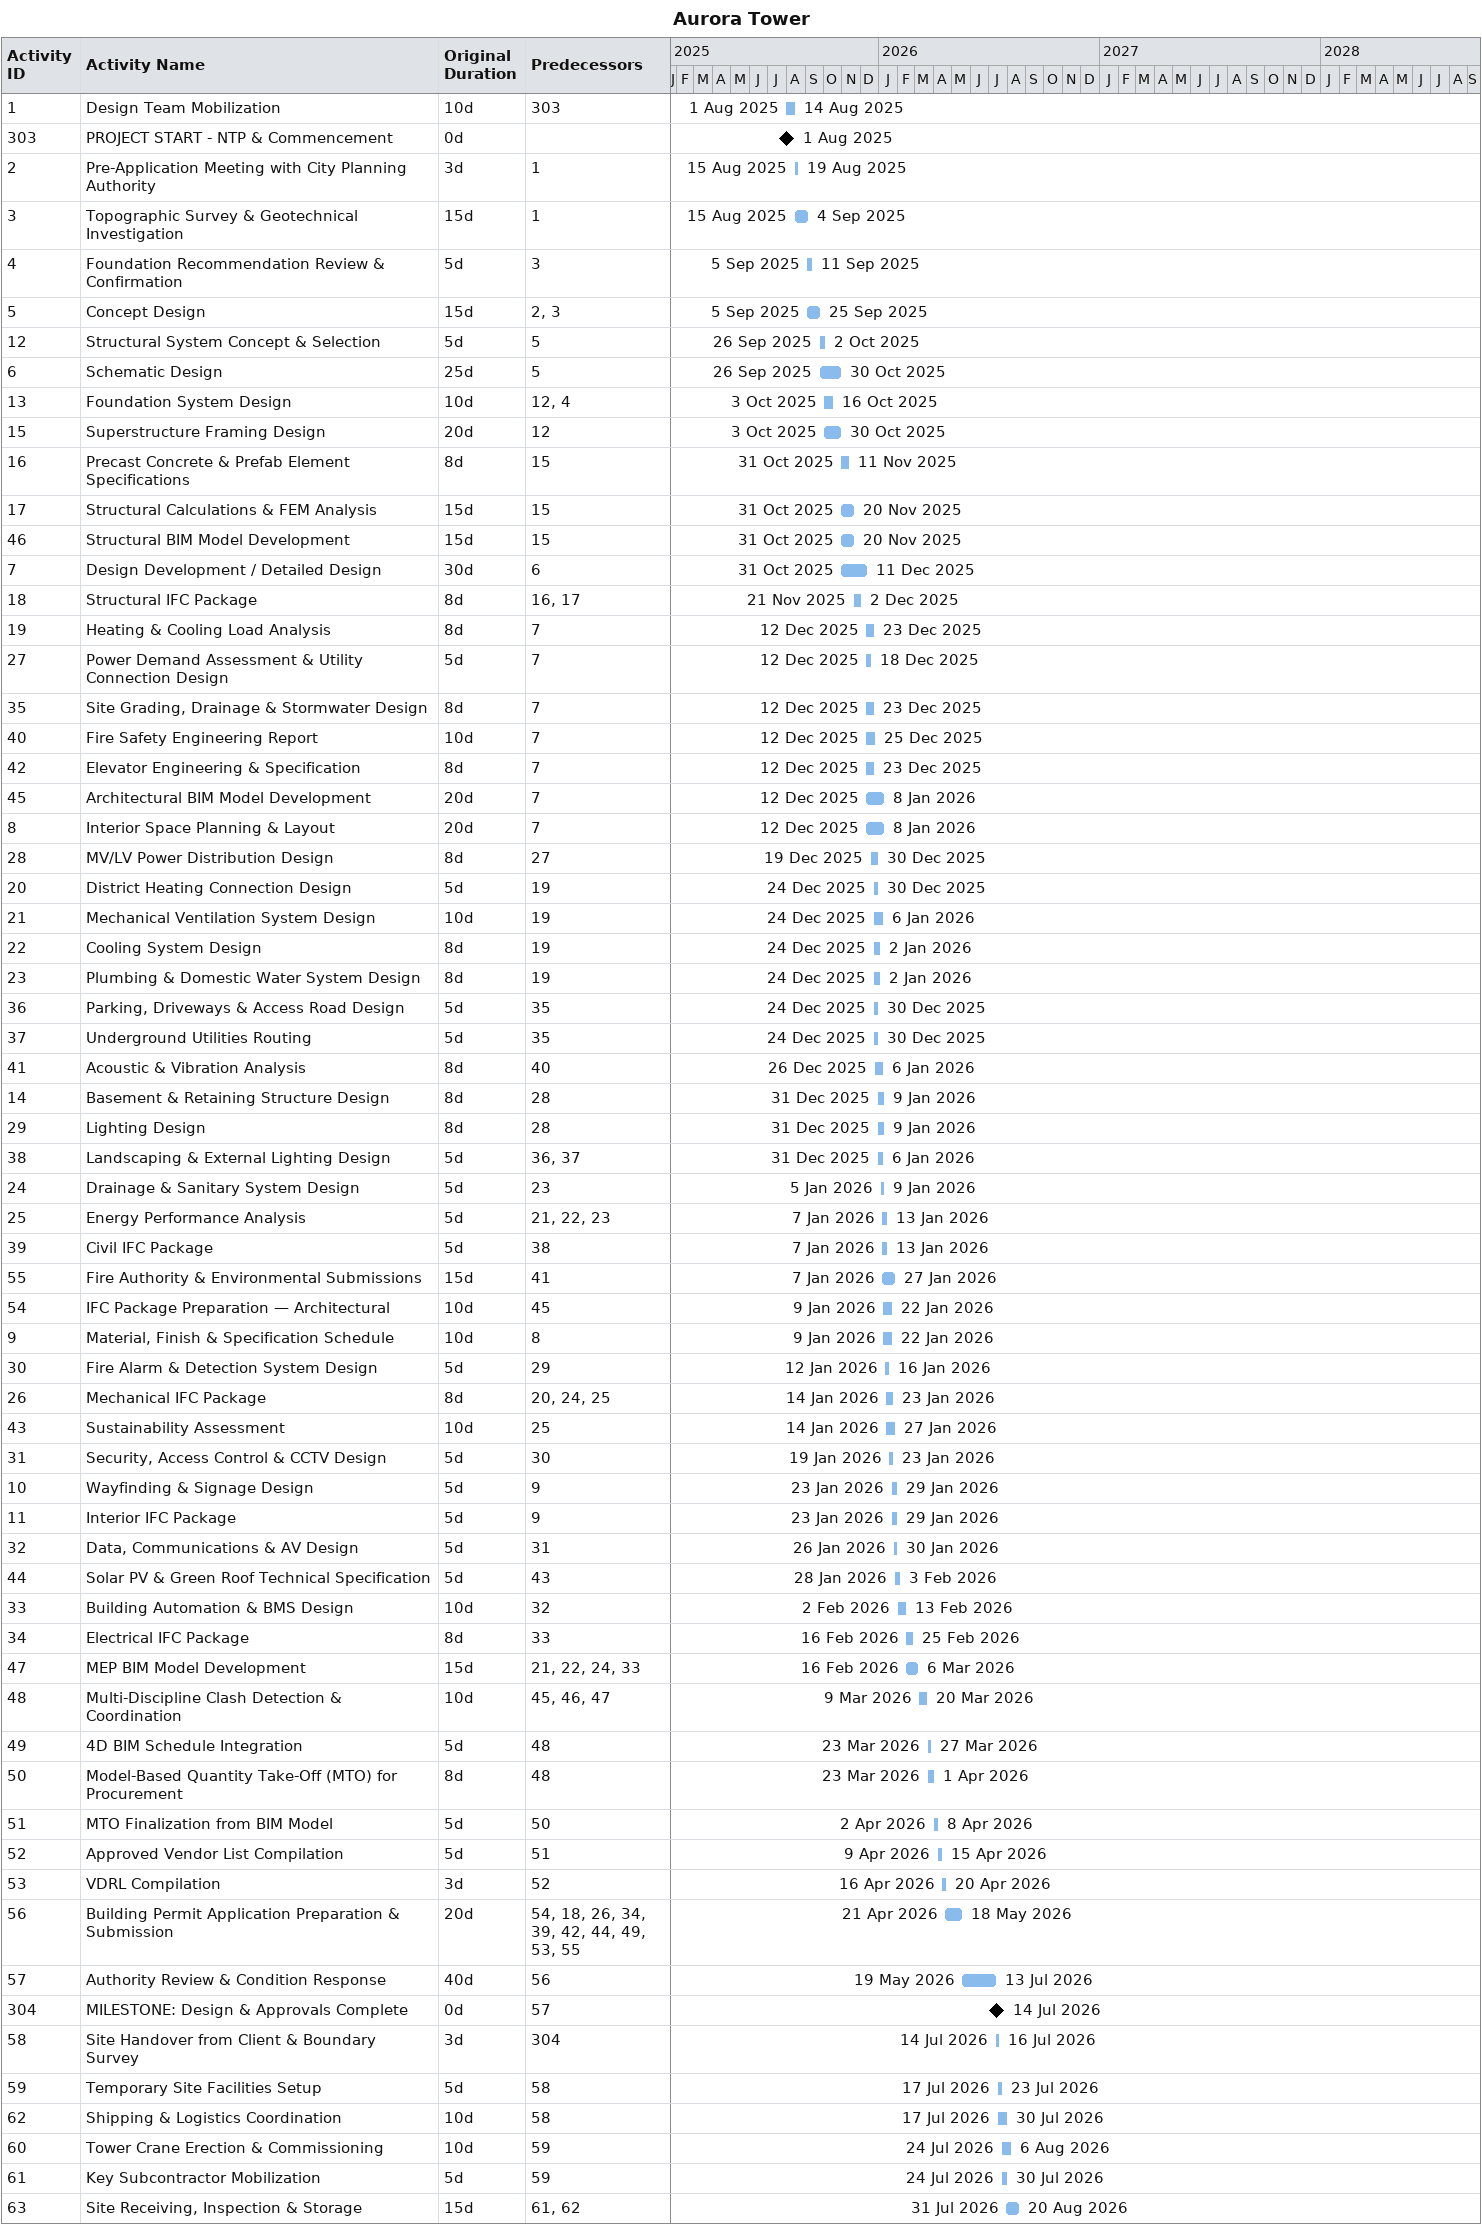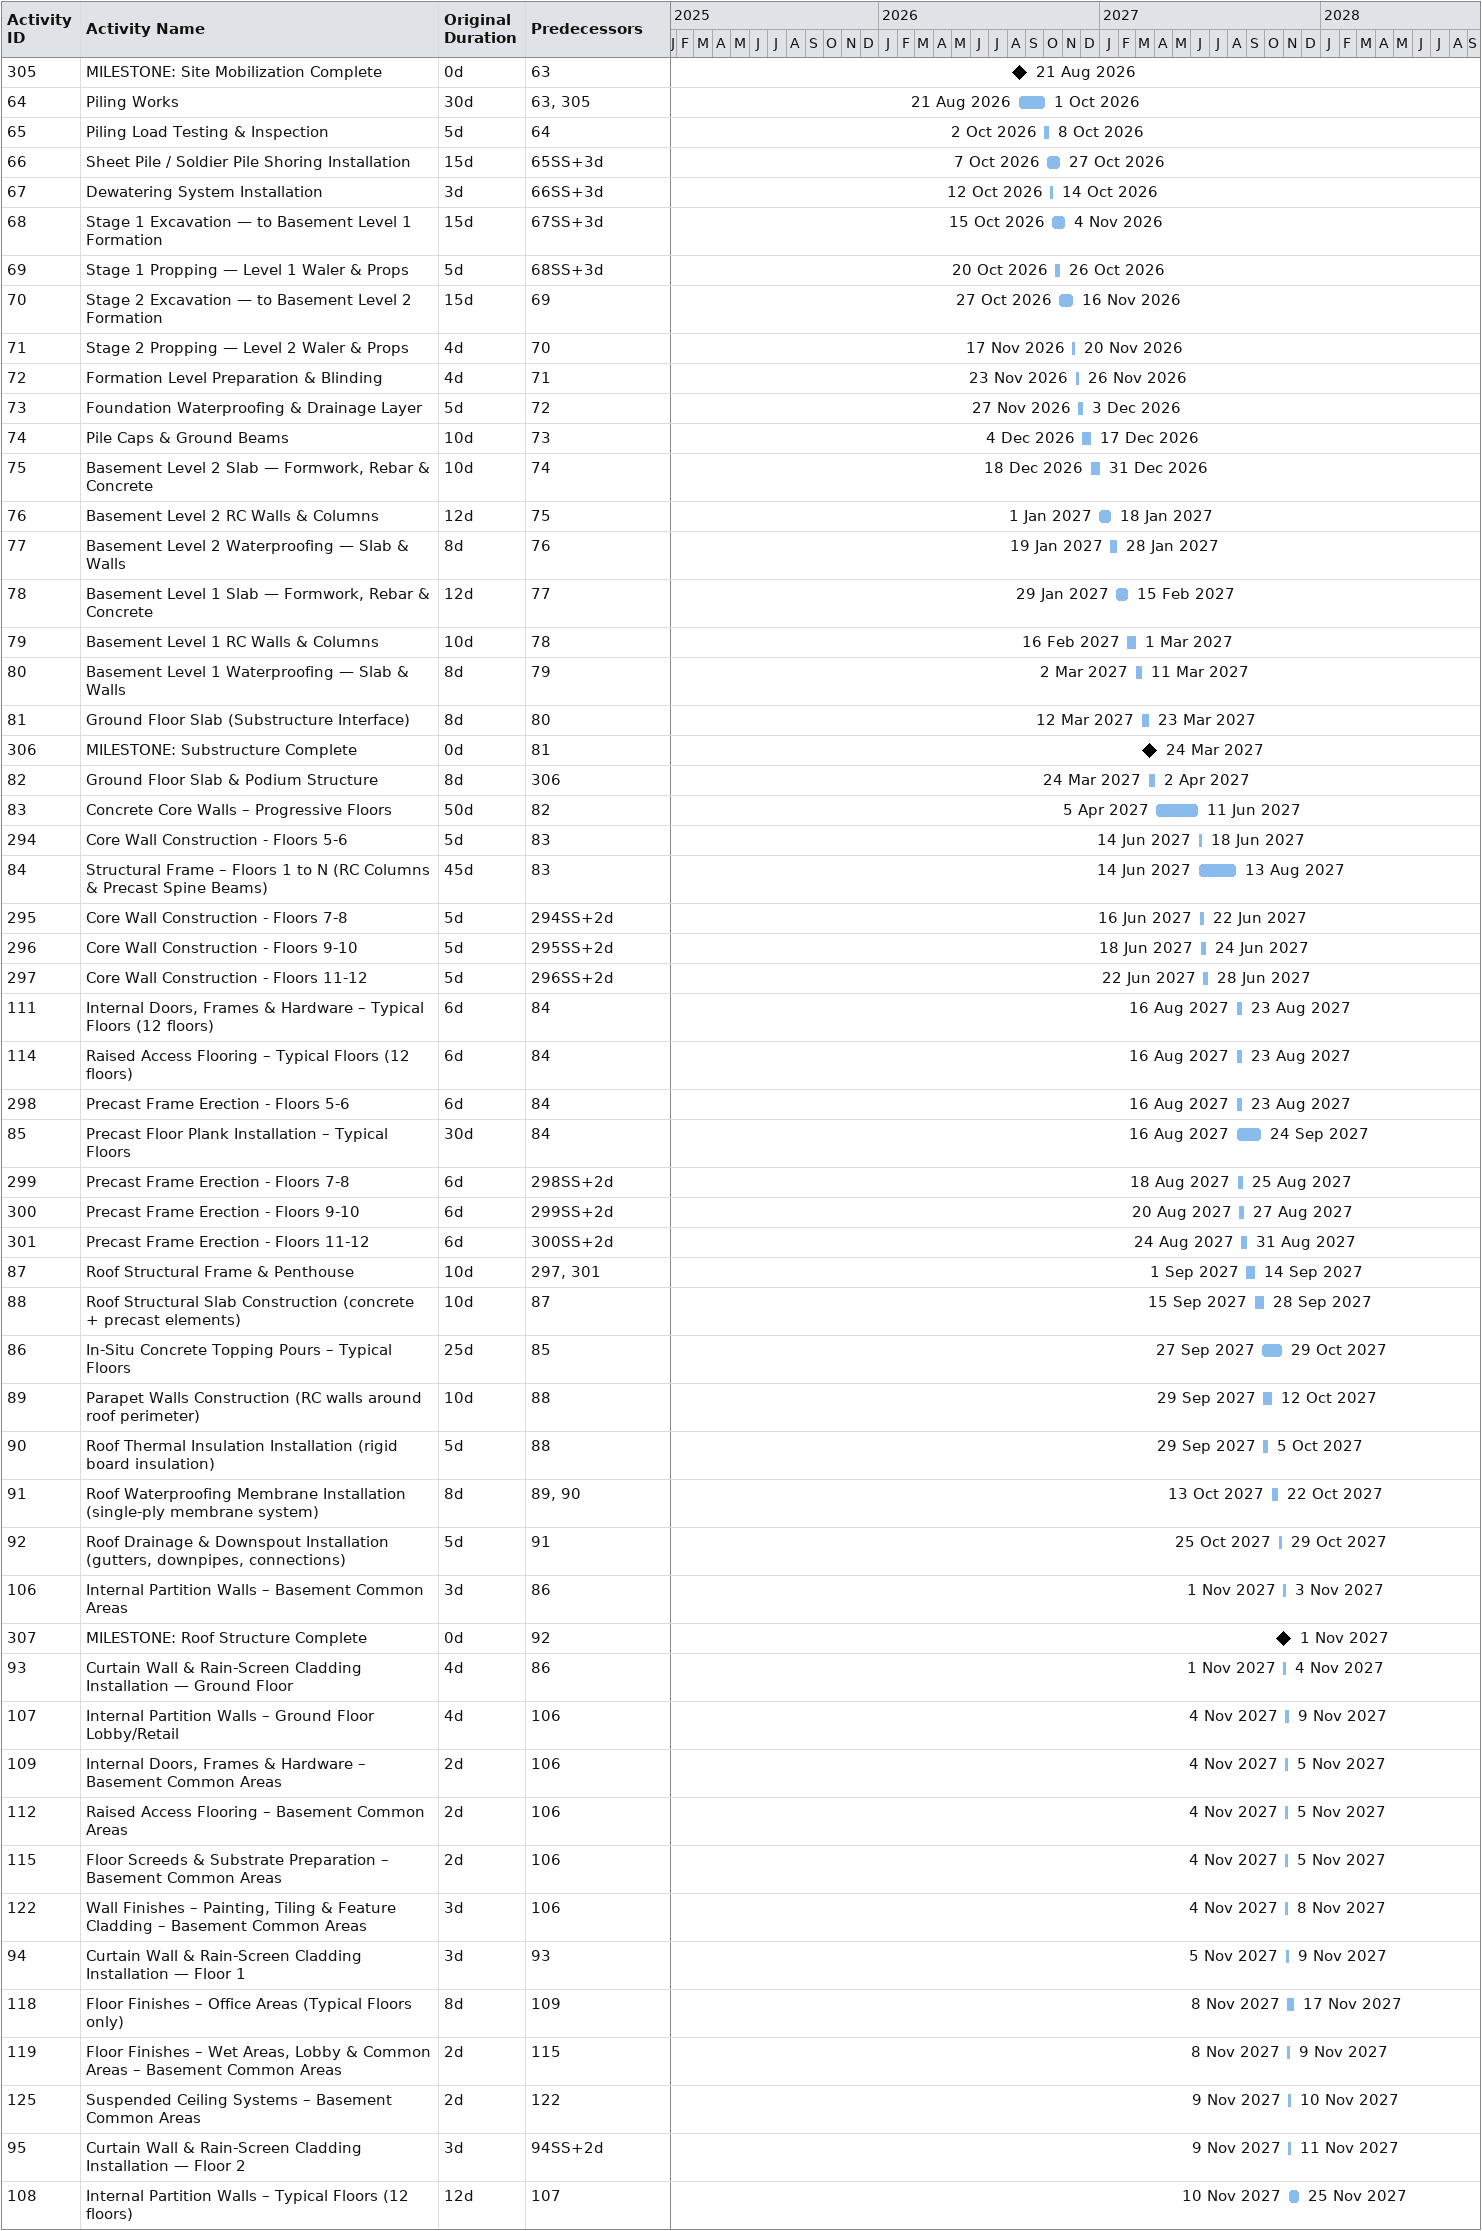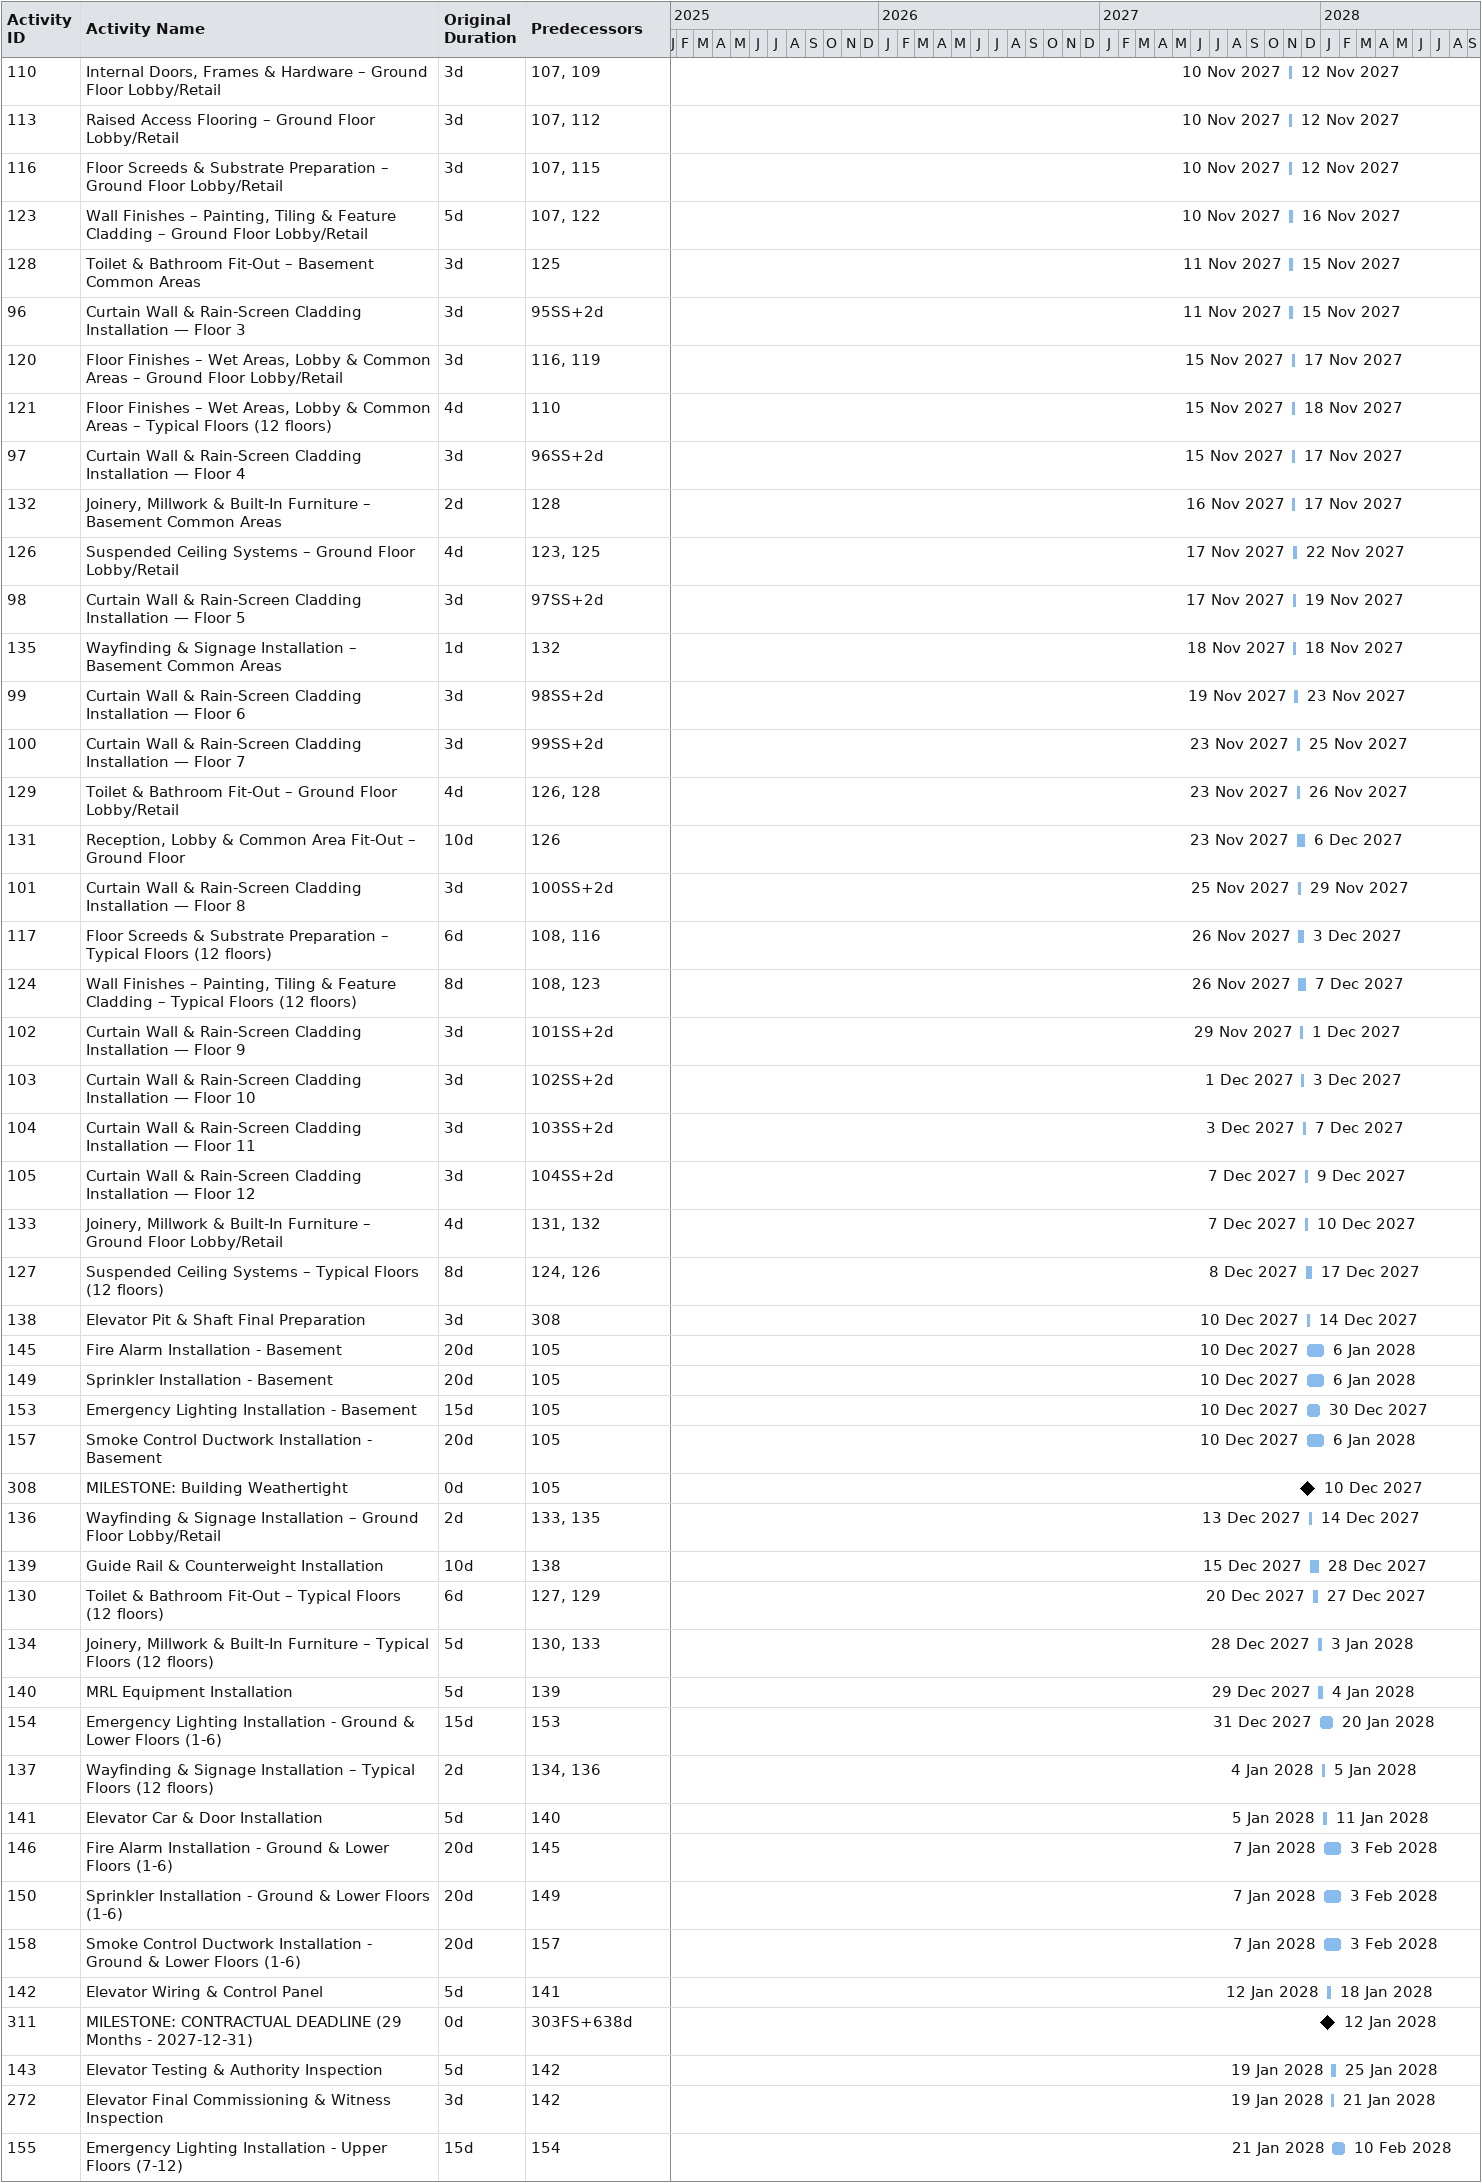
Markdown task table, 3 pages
Aurora Tower

| ID | Task | Original duration | Start | Finish | Predecessors |
|---|---|---|---|---|---|
| 1 | Design Team Mobilization | 10d | 2025-08-01 | 2025-08-14 | 303 |
| 303 | PROJECT START - NTP & Commencement | 0d | 2025-08-01 | 2025-08-01 |  |
| 2 | Pre-Application Meeting with City Planning Authority | 3d | 2025-08-15 | 2025-08-19 | 1 |
| 3 | Topographic Survey & Geotechnical Investigation | 15d | 2025-08-15 | 2025-09-04 | 1 |
| 4 | Foundation Recommendation Review & Confirmation | 5d | 2025-09-05 | 2025-09-11 | 3 |
| 5 | Concept Design | 15d | 2025-09-05 | 2025-09-25 | 2, 3 |
| 12 | Structural System Concept & Selection | 5d | 2025-09-26 | 2025-10-02 | 5 |
| 6 | Schematic Design | 25d | 2025-09-26 | 2025-10-30 | 5 |
| 13 | Foundation System Design | 10d | 2025-10-03 | 2025-10-16 | 12, 4 |
| 15 | Superstructure Framing Design | 20d | 2025-10-03 | 2025-10-30 | 12 |
| 16 | Precast Concrete & Prefab Element Specifications | 8d | 2025-10-31 | 2025-11-11 | 15 |
| 17 | Structural Calculations & FEM Analysis | 15d | 2025-10-31 | 2025-11-20 | 15 |
| 46 | Structural BIM Model Development | 15d | 2025-10-31 | 2025-11-20 | 15 |
| 7 | Design Development / Detailed Design | 30d | 2025-10-31 | 2025-12-11 | 6 |
| 18 | Structural IFC Package | 8d | 2025-11-21 | 2025-12-02 | 16, 17 |
| 19 | Heating & Cooling Load Analysis | 8d | 2025-12-12 | 2025-12-23 | 7 |
| 27 | Power Demand Assessment & Utility Connection Design | 5d | 2025-12-12 | 2025-12-18 | 7 |
| 35 | Site Grading, Drainage & Stormwater Design | 8d | 2025-12-12 | 2025-12-23 | 7 |
| 40 | Fire Safety Engineering Report | 10d | 2025-12-12 | 2025-12-25 | 7 |
| 42 | Elevator Engineering & Specification | 8d | 2025-12-12 | 2025-12-23 | 7 |
| 45 | Architectural BIM Model Development | 20d | 2025-12-12 | 2026-01-08 | 7 |
| 8 | Interior Space Planning & Layout | 20d | 2025-12-12 | 2026-01-08 | 7 |
| 28 | MV/LV Power Distribution Design | 8d | 2025-12-19 | 2025-12-30 | 27 |
| 20 | District Heating Connection Design | 5d | 2025-12-24 | 2025-12-30 | 19 |
| 21 | Mechanical Ventilation System Design | 10d | 2025-12-24 | 2026-01-06 | 19 |
| 22 | Cooling System Design | 8d | 2025-12-24 | 2026-01-02 | 19 |
| 23 | Plumbing & Domestic Water System Design | 8d | 2025-12-24 | 2026-01-02 | 19 |
| 36 | Parking, Driveways & Access Road Design | 5d | 2025-12-24 | 2025-12-30 | 35 |
| 37 | Underground Utilities Routing | 5d | 2025-12-24 | 2025-12-30 | 35 |
| 41 | Acoustic & Vibration Analysis | 8d | 2025-12-26 | 2026-01-06 | 40 |
| 14 | Basement & Retaining Structure Design | 8d | 2025-12-31 | 2026-01-09 | 28 |
| 29 | Lighting Design | 8d | 2025-12-31 | 2026-01-09 | 28 |
| 38 | Landscaping & External Lighting Design | 5d | 2025-12-31 | 2026-01-06 | 36, 37 |
| 24 | Drainage & Sanitary System Design | 5d | 2026-01-05 | 2026-01-09 | 23 |
| 25 | Energy Performance Analysis | 5d | 2026-01-07 | 2026-01-13 | 21, 22, 23 |
| 39 | Civil IFC Package | 5d | 2026-01-07 | 2026-01-13 | 38 |
| 55 | Fire Authority & Environmental Submissions | 15d | 2026-01-07 | 2026-01-27 | 41 |
| 54 | IFC Package Preparation — Architectural | 10d | 2026-01-09 | 2026-01-22 | 45 |
| 9 | Material, Finish & Specification Schedule | 10d | 2026-01-09 | 2026-01-22 | 8 |
| 30 | Fire Alarm & Detection System Design | 5d | 2026-01-12 | 2026-01-16 | 29 |
| 26 | Mechanical IFC Package | 8d | 2026-01-14 | 2026-01-23 | 20, 24, 25 |
| 43 | Sustainability Assessment | 10d | 2026-01-14 | 2026-01-27 | 25 |
| 31 | Security, Access Control & CCTV Design | 5d | 2026-01-19 | 2026-01-23 | 30 |
| 10 | Wayfinding & Signage Design | 5d | 2026-01-23 | 2026-01-29 | 9 |
| 11 | Interior IFC Package | 5d | 2026-01-23 | 2026-01-29 | 9 |
| 32 | Data, Communications & AV Design | 5d | 2026-01-26 | 2026-01-30 | 31 |
| 44 | Solar PV & Green Roof Technical Specification | 5d | 2026-01-28 | 2026-02-03 | 43 |
| 33 | Building Automation & BMS Design | 10d | 2026-02-02 | 2026-02-13 | 32 |
| 34 | Electrical IFC Package | 8d | 2026-02-16 | 2026-02-25 | 33 |
| 47 | MEP BIM Model Development | 15d | 2026-02-16 | 2026-03-06 | 21, 22, 24, 33 |
| 48 | Multi-Discipline Clash Detection & Coordination | 10d | 2026-03-09 | 2026-03-20 | 45, 46, 47 |
| 49 | 4D BIM Schedule Integration | 5d | 2026-03-23 | 2026-03-27 | 48 |
| 50 | Model-Based Quantity Take-Off (MTO) for Procurement | 8d | 2026-03-23 | 2026-04-01 | 48 |
| 51 | MTO Finalization from BIM Model | 5d | 2026-04-02 | 2026-04-08 | 50 |
| 52 | Approved Vendor List Compilation | 5d | 2026-04-09 | 2026-04-15 | 51 |
| 53 | VDRL Compilation | 3d | 2026-04-16 | 2026-04-20 | 52 |
| 56 | Building Permit Application Preparation & Submission | 20d | 2026-04-21 | 2026-05-18 | 54, 18, 26, 34, 39, 42, 44, 49, 53, 55 |
| 57 | Authority Review & Condition Response | 40d | 2026-05-19 | 2026-07-13 | 56 |
| 304 | MILESTONE: Design & Approvals Complete | 0d | 2026-07-14 | 2026-07-14 | 57 |
| 58 | Site Handover from Client & Boundary Survey | 3d | 2026-07-14 | 2026-07-16 | 304 |
| 59 | Temporary Site Facilities Setup | 5d | 2026-07-17 | 2026-07-23 | 58 |
| 62 | Shipping & Logistics Coordination | 10d | 2026-07-17 | 2026-07-30 | 58 |
| 60 | Tower Crane Erection & Commissioning | 10d | 2026-07-24 | 2026-08-06 | 59 |
| 61 | Key Subcontractor Mobilization | 5d | 2026-07-24 | 2026-07-30 | 59 |
| 63 | Site Receiving, Inspection & Storage | 15d | 2026-07-31 | 2026-08-20 | 61, 62 |
| 305 | MILESTONE: Site Mobilization Complete | 0d | 2026-08-21 | 2026-08-21 | 63 |
| 64 | Piling Works | 30d | 2026-08-21 | 2026-10-01 | 63, 305 |
| 65 | Piling Load Testing & Inspection | 5d | 2026-10-02 | 2026-10-08 | 64 |
| 66 | Sheet Pile / Soldier Pile Shoring Installation | 15d | 2026-10-07 | 2026-10-27 | 65SS+3d |
| 67 | Dewatering System Installation | 3d | 2026-10-12 | 2026-10-14 | 66SS+3d |
| 68 | Stage 1 Excavation — to Basement Level 1 Formation | 15d | 2026-10-15 | 2026-11-04 | 67SS+3d |
| 69 | Stage 1 Propping — Level 1 Waler & Props | 5d | 2026-10-20 | 2026-10-26 | 68SS+3d |
| 70 | Stage 2 Excavation — to Basement Level 2 Formation | 15d | 2026-10-27 | 2026-11-16 | 69 |
| 71 | Stage 2 Propping — Level 2 Waler & Props | 4d | 2026-11-17 | 2026-11-20 | 70 |
| 72 | Formation Level Preparation & Blinding | 4d | 2026-11-23 | 2026-11-26 | 71 |
| 73 | Foundation Waterproofing & Drainage Layer | 5d | 2026-11-27 | 2026-12-03 | 72 |
| 74 | Pile Caps & Ground Beams | 10d | 2026-12-04 | 2026-12-17 | 73 |
| 75 | Basement Level 2 Slab — Formwork, Rebar & Concrete | 10d | 2026-12-18 | 2026-12-31 | 74 |
| 76 | Basement Level 2 RC Walls & Columns | 12d | 2027-01-01 | 2027-01-18 | 75 |
| 77 | Basement Level 2 Waterproofing — Slab & Walls | 8d | 2027-01-19 | 2027-01-28 | 76 |
| 78 | Basement Level 1 Slab — Formwork, Rebar & Concrete | 12d | 2027-01-29 | 2027-02-15 | 77 |
| 79 | Basement Level 1 RC Walls & Columns | 10d | 2027-02-16 | 2027-03-01 | 78 |
| 80 | Basement Level 1 Waterproofing — Slab & Walls | 8d | 2027-03-02 | 2027-03-11 | 79 |
| 81 | Ground Floor Slab (Substructure Interface) | 8d | 2027-03-12 | 2027-03-23 | 80 |
| 306 | MILESTONE: Substructure Complete | 0d | 2027-03-24 | 2027-03-24 | 81 |
| 82 | Ground Floor Slab & Podium Structure | 8d | 2027-03-24 | 2027-04-02 | 306 |
| 83 | Concrete Core Walls – Progressive Floors | 50d | 2027-04-05 | 2027-06-11 | 82 |
| 294 | Core Wall Construction - Floors 5-6 | 5d | 2027-06-14 | 2027-06-18 | 83 |
| 84 | Structural Frame – Floors 1 to N (RC Columns & Precast Spine Beams) | 45d | 2027-06-14 | 2027-08-13 | 83 |
| 295 | Core Wall Construction - Floors 7-8 | 5d | 2027-06-16 | 2027-06-22 | 294SS+2d |
| 296 | Core Wall Construction - Floors 9-10 | 5d | 2027-06-18 | 2027-06-24 | 295SS+2d |
| 297 | Core Wall Construction - Floors 11-12 | 5d | 2027-06-22 | 2027-06-28 | 296SS+2d |
| 111 | Internal Doors, Frames & Hardware – Typical Floors (12 floors) | 6d | 2027-08-16 | 2027-08-23 | 84 |
| 114 | Raised Access Flooring – Typical Floors (12 floors) | 6d | 2027-08-16 | 2027-08-23 | 84 |
| 298 | Precast Frame Erection - Floors 5-6 | 6d | 2027-08-16 | 2027-08-23 | 84 |
| 85 | Precast Floor Plank Installation – Typical Floors | 30d | 2027-08-16 | 2027-09-24 | 84 |
| 299 | Precast Frame Erection - Floors 7-8 | 6d | 2027-08-18 | 2027-08-25 | 298SS+2d |
| 300 | Precast Frame Erection - Floors 9-10 | 6d | 2027-08-20 | 2027-08-27 | 299SS+2d |
| 301 | Precast Frame Erection - Floors 11-12 | 6d | 2027-08-24 | 2027-08-31 | 300SS+2d |
| 87 | Roof Structural Frame & Penthouse | 10d | 2027-09-01 | 2027-09-14 | 297, 301 |
| 88 | Roof Structural Slab Construction (concrete + precast elements) | 10d | 2027-09-15 | 2027-09-28 | 87 |
| 86 | In-Situ Concrete Topping Pours – Typical Floors | 25d | 2027-09-27 | 2027-10-29 | 85 |
| 89 | Parapet Walls Construction (RC walls around roof perimeter) | 10d | 2027-09-29 | 2027-10-12 | 88 |
| 90 | Roof Thermal Insulation Installation (rigid board insulation) | 5d | 2027-09-29 | 2027-10-05 | 88 |
| 91 | Roof Waterproofing Membrane Installation (single-ply membrane system) | 8d | 2027-10-13 | 2027-10-22 | 89, 90 |
| 92 | Roof Drainage & Downspout Installation (gutters, downpipes, connections) | 5d | 2027-10-25 | 2027-10-29 | 91 |
| 106 | Internal Partition Walls – Basement Common Areas | 3d | 2027-11-01 | 2027-11-03 | 86 |
| 307 | MILESTONE: Roof Structure Complete | 0d | 2027-11-01 | 2027-11-01 | 92 |
| 93 | Curtain Wall & Rain-Screen Cladding Installation — Ground Floor | 4d | 2027-11-01 | 2027-11-04 | 86 |
| 107 | Internal Partition Walls – Ground Floor Lobby/Retail | 4d | 2027-11-04 | 2027-11-09 | 106 |
| 109 | Internal Doors, Frames & Hardware – Basement Common Areas | 2d | 2027-11-04 | 2027-11-05 | 106 |
| 112 | Raised Access Flooring – Basement Common Areas | 2d | 2027-11-04 | 2027-11-05 | 106 |
| 115 | Floor Screeds & Substrate Preparation – Basement Common Areas | 2d | 2027-11-04 | 2027-11-05 | 106 |
| 122 | Wall Finishes – Painting, Tiling & Feature Cladding – Basement Common Areas | 3d | 2027-11-04 | 2027-11-08 | 106 |
| 94 | Curtain Wall & Rain-Screen Cladding Installation — Floor 1 | 3d | 2027-11-05 | 2027-11-09 | 93 |
| 118 | Floor Finishes – Office Areas (Typical Floors only) | 8d | 2027-11-08 | 2027-11-17 | 109 |
| 119 | Floor Finishes – Wet Areas, Lobby & Common Areas – Basement Common Areas | 2d | 2027-11-08 | 2027-11-09 | 115 |
| 125 | Suspended Ceiling Systems – Basement Common Areas | 2d | 2027-11-09 | 2027-11-10 | 122 |
| 95 | Curtain Wall & Rain-Screen Cladding Installation — Floor 2 | 3d | 2027-11-09 | 2027-11-11 | 94SS+2d |
| 108 | Internal Partition Walls – Typical Floors (12 floors) | 12d | 2027-11-10 | 2027-11-25 | 107 |
| 110 | Internal Doors, Frames & Hardware – Ground Floor Lobby/Retail | 3d | 2027-11-10 | 2027-11-12 | 107, 109 |
| 113 | Raised Access Flooring – Ground Floor Lobby/Retail | 3d | 2027-11-10 | 2027-11-12 | 107, 112 |
| 116 | Floor Screeds & Substrate Preparation – Ground Floor Lobby/Retail | 3d | 2027-11-10 | 2027-11-12 | 107, 115 |
| 123 | Wall Finishes – Painting, Tiling & Feature Cladding – Ground Floor Lobby/Retail | 5d | 2027-11-10 | 2027-11-16 | 107, 122 |
| 128 | Toilet & Bathroom Fit-Out – Basement Common Areas | 3d | 2027-11-11 | 2027-11-15 | 125 |
| 96 | Curtain Wall & Rain-Screen Cladding Installation — Floor 3 | 3d | 2027-11-11 | 2027-11-15 | 95SS+2d |
| 120 | Floor Finishes – Wet Areas, Lobby & Common Areas – Ground Floor Lobby/Retail | 3d | 2027-11-15 | 2027-11-17 | 116, 119 |
| 121 | Floor Finishes – Wet Areas, Lobby & Common Areas – Typical Floors (12 floors) | 4d | 2027-11-15 | 2027-11-18 | 110 |
| 97 | Curtain Wall & Rain-Screen Cladding Installation — Floor 4 | 3d | 2027-11-15 | 2027-11-17 | 96SS+2d |
| 132 | Joinery, Millwork & Built-In Furniture – Basement Common Areas | 2d | 2027-11-16 | 2027-11-17 | 128 |
| 126 | Suspended Ceiling Systems – Ground Floor Lobby/Retail | 4d | 2027-11-17 | 2027-11-22 | 123, 125 |
| 98 | Curtain Wall & Rain-Screen Cladding Installation — Floor 5 | 3d | 2027-11-17 | 2027-11-19 | 97SS+2d |
| 135 | Wayfinding & Signage Installation – Basement Common Areas | 1d | 2027-11-18 | 2027-11-18 | 132 |
| 99 | Curtain Wall & Rain-Screen Cladding Installation — Floor 6 | 3d | 2027-11-19 | 2027-11-23 | 98SS+2d |
| 100 | Curtain Wall & Rain-Screen Cladding Installation — Floor 7 | 3d | 2027-11-23 | 2027-11-25 | 99SS+2d |
| 129 | Toilet & Bathroom Fit-Out – Ground Floor Lobby/Retail | 4d | 2027-11-23 | 2027-11-26 | 126, 128 |
| 131 | Reception, Lobby & Common Area Fit-Out – Ground Floor | 10d | 2027-11-23 | 2027-12-06 | 126 |
| 101 | Curtain Wall & Rain-Screen Cladding Installation — Floor 8 | 3d | 2027-11-25 | 2027-11-29 | 100SS+2d |
| 117 | Floor Screeds & Substrate Preparation – Typical Floors (12 floors) | 6d | 2027-11-26 | 2027-12-03 | 108, 116 |
| 124 | Wall Finishes – Painting, Tiling & Feature Cladding – Typical Floors (12 floors) | 8d | 2027-11-26 | 2027-12-07 | 108, 123 |
| 102 | Curtain Wall & Rain-Screen Cladding Installation — Floor 9 | 3d | 2027-11-29 | 2027-12-01 | 101SS+2d |
| 103 | Curtain Wall & Rain-Screen Cladding Installation — Floor 10 | 3d | 2027-12-01 | 2027-12-03 | 102SS+2d |
| 104 | Curtain Wall & Rain-Screen Cladding Installation — Floor 11 | 3d | 2027-12-03 | 2027-12-07 | 103SS+2d |
| 105 | Curtain Wall & Rain-Screen Cladding Installation — Floor 12 | 3d | 2027-12-07 | 2027-12-09 | 104SS+2d |
| 133 | Joinery, Millwork & Built-In Furniture – Ground Floor Lobby/Retail | 4d | 2027-12-07 | 2027-12-10 | 131, 132 |
| 127 | Suspended Ceiling Systems – Typical Floors (12 floors) | 8d | 2027-12-08 | 2027-12-17 | 124, 126 |
| 138 | Elevator Pit & Shaft Final Preparation | 3d | 2027-12-10 | 2027-12-14 | 308 |
| 145 | Fire Alarm Installation - Basement | 20d | 2027-12-10 | 2028-01-06 | 105 |
| 149 | Sprinkler Installation - Basement | 20d | 2027-12-10 | 2028-01-06 | 105 |
| 153 | Emergency Lighting Installation - Basement | 15d | 2027-12-10 | 2027-12-30 | 105 |
| 157 | Smoke Control Ductwork Installation - Basement | 20d | 2027-12-10 | 2028-01-06 | 105 |
| 308 | MILESTONE: Building Weathertight | 0d | 2027-12-10 | 2027-12-10 | 105 |
| 136 | Wayfinding & Signage Installation – Ground Floor Lobby/Retail | 2d | 2027-12-13 | 2027-12-14 | 133, 135 |
| 139 | Guide Rail & Counterweight Installation | 10d | 2027-12-15 | 2027-12-28 | 138 |
| 130 | Toilet & Bathroom Fit-Out – Typical Floors (12 floors) | 6d | 2027-12-20 | 2027-12-27 | 127, 129 |
| 134 | Joinery, Millwork & Built-In Furniture – Typical Floors (12 floors) | 5d | 2027-12-28 | 2028-01-03 | 130, 133 |
| 140 | MRL Equipment Installation | 5d | 2027-12-29 | 2028-01-04 | 139 |
| 154 | Emergency Lighting Installation - Ground & Lower Floors (1-6) | 15d | 2027-12-31 | 2028-01-20 | 153 |
| 137 | Wayfinding & Signage Installation – Typical Floors (12 floors) | 2d | 2028-01-04 | 2028-01-05 | 134, 136 |
| 141 | Elevator Car & Door Installation | 5d | 2028-01-05 | 2028-01-11 | 140 |
| 146 | Fire Alarm Installation - Ground & Lower Floors (1-6) | 20d | 2028-01-07 | 2028-02-03 | 145 |
| 150 | Sprinkler Installation - Ground & Lower Floors (1-6) | 20d | 2028-01-07 | 2028-02-03 | 149 |
| 158 | Smoke Control Ductwork Installation - Ground & Lower Floors (1-6) | 20d | 2028-01-07 | 2028-02-03 | 157 |
| 142 | Elevator Wiring & Control Panel | 5d | 2028-01-12 | 2028-01-18 | 141 |
| 311 | MILESTONE: CONTRACTUAL DEADLINE (29 Months - 2027-12-31) | 0d | 2028-01-12 | 2028-01-12 | 303FS+638d |
| 143 | Elevator Testing & Authority Inspection | 5d | 2028-01-19 | 2028-01-25 | 142 |
| 272 | Elevator Final Commissioning & Witness Inspection | 3d | 2028-01-19 | 2028-01-21 | 142 |
| 155 | Emergency Lighting Installation - Upper Floors (7-12) | 15d | 2028-01-21 | 2028-02-10 | 154 |
